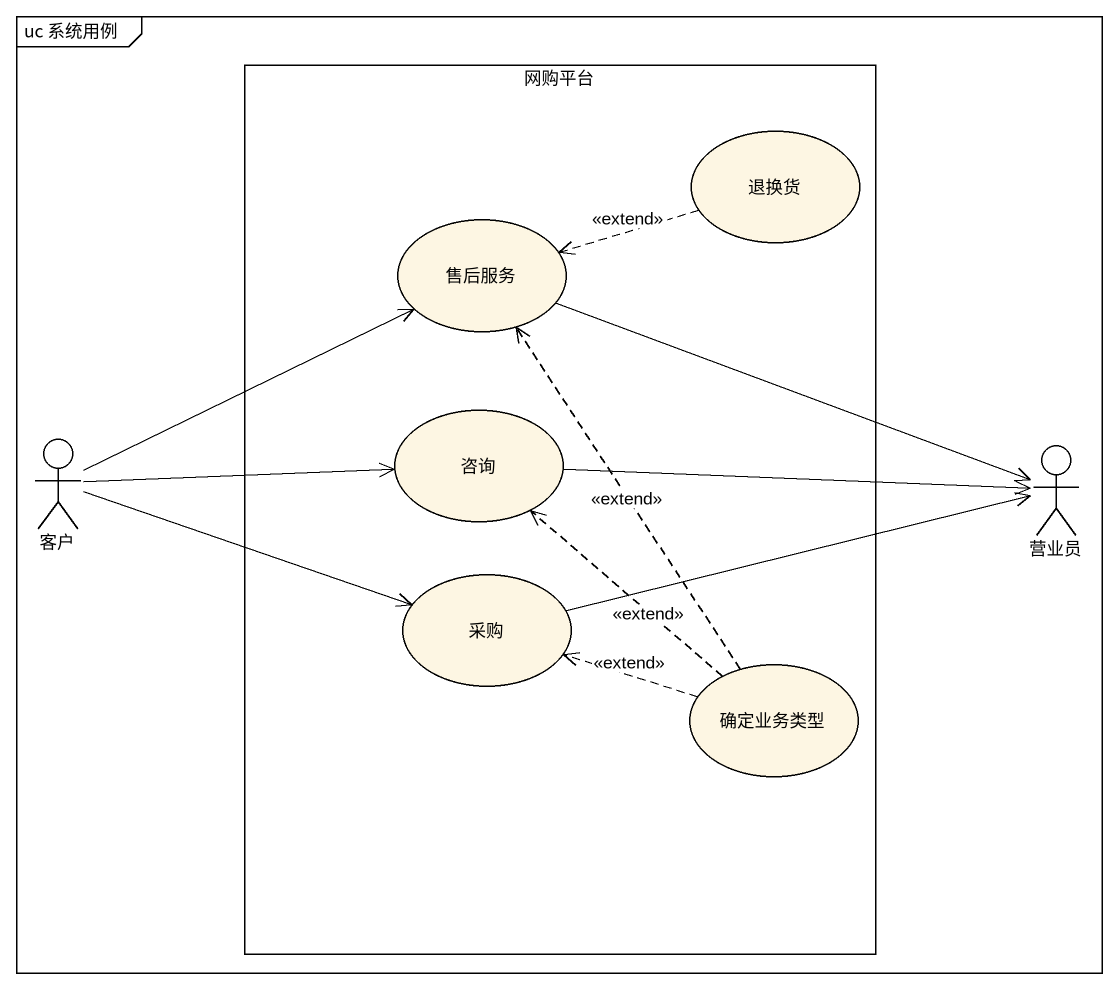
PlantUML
@startuml
mainframe uc 系统用例
rectangle 网购平台 {
  usecase 退换货
  usecase 售后服务
  usecase 咨询
  usecase 采购
  usecase 确定业务类型
}
actor 客户
actor 营业员
退换货 .left.> 售后服务 : <<extend>>
售后服务 -right-> 营业员
客户 -right-> 售后服务
客户 -right-> 咨询
客户 -right-> 采购
咨询 -right-> 营业员
采购 -right-> 营业员
确定业务类型 .up.> 售后服务 : <<extend>>
确定业务类型 .up.> 咨询 : <<extend>>
确定业务类型 .left.> 采购 : <<extend>>
@enduml
